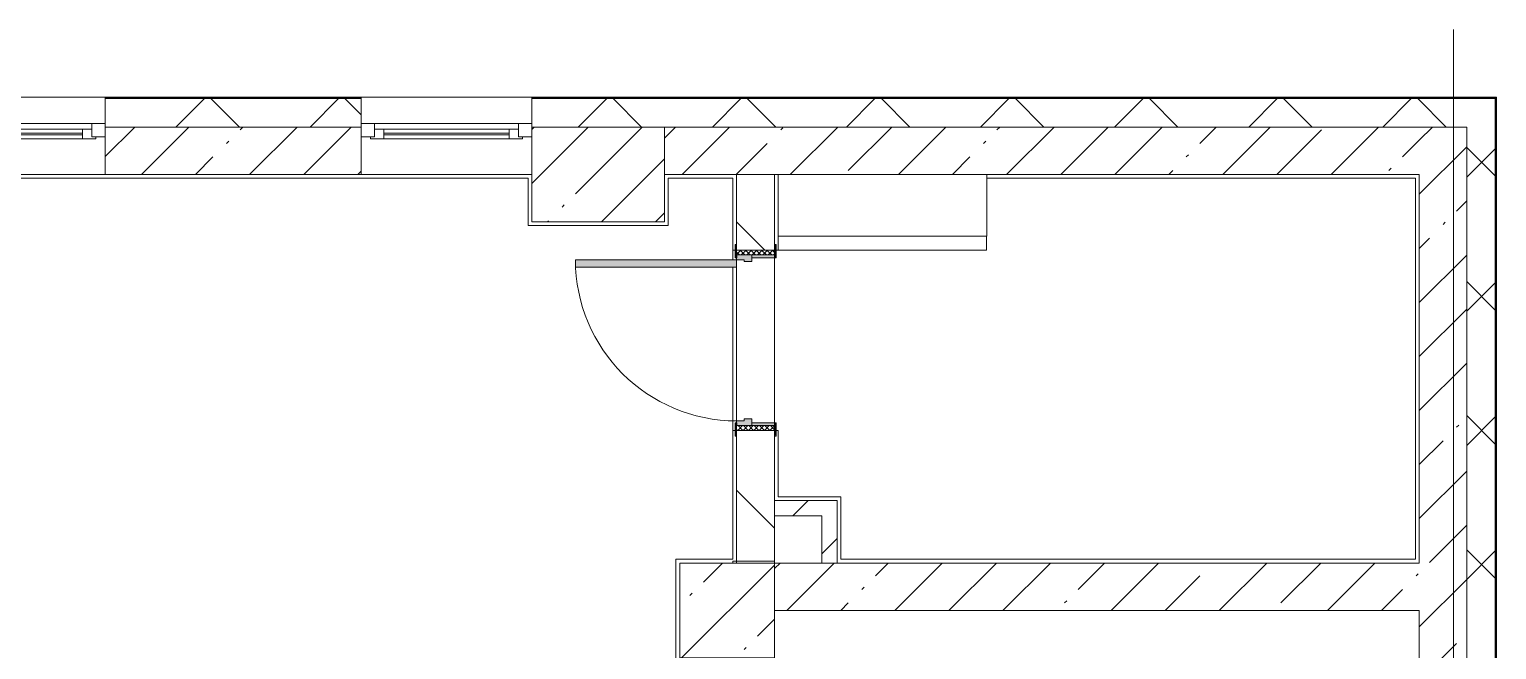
# Model space of a CAD drawing. Header units: millimetres. Extents: x 35378 to 237579, y -8553 to 29000.
# Drawn here: x 225895 to 233633, y 18643 to 21915 of the extents above; entities that cross this region are included whole.
import ezdxf

# ---------------------------------------------------------------- set-up
doc = ezdxf.new("R2010")
doc.units = ezdxf.units.MM
for name, color, linetype, lineweight, true_color in [('A-DOOR-1', 7, 'Continuous', 5, 0xaaaaaa), ('A-DOOR-2', 7, 'Continuous', 5, 0xe2e2e2), ('A-DOOR-FRAM-1', 7, 'Continuous', 5, 0xe2e2e2), ('A-DOOR-FRAM-2', 7, 'Continuous', 5, 0xaaaaaa), ('A-FLOR-2', 7, 'Continuous', 5, 0xaaaaaa)]:
    doc.layers.add(name, color=color, linetype=linetype, lineweight=lineweight, true_color=true_color)
for name, color, linetype, lineweight in [('A-GLAZ-2', 7, 'Continuous', 5), ('A-WALL', 7, 'Continuous', 9), ('A-WALL-4', 7, 'Continuous', 5), ('I-WALL-3', 7, 'Continuous', 5), ('S-COLS-1', 7, 'Continuous', 5), ('Оси', 7, 'Continuous', 9)]:
    doc.layers.add(name, color=color, linetype=linetype, lineweight=lineweight)
pattern_1 = [(45, (108394.95, 0), (-285.1231, 285.1231), []), (45, (108680.07, 0), (-285.1231, 285.1231), [504.031, -100.806, 16.764, -84.042])]
pattern_2 = [(45, (108394.95, 0), (-353.5534, 353.5534), []), (135, (108394.95, 0), (-353.5534, -353.5534), [])]
pattern_3 = [(45, (108394.95, 0), (-176.7767, 176.7767), [])]

# ---------------------------------------------------------------- blocks, each defined once
blk = doc.blocks.new('120_Окно_СКБ_1Ст - 120_Окно_СКБ_1Ст 900х2500_h_ с форточкой-22876038-3_5_2_птичка')
at = {"layer": 'A-GLAZ-2'}
for p, q in [((-450, -127), (-450, -57)), ((-450, -57), (-380, -57)), ((450, -57), (-450, -57)), ((-380, -57), (-380, -127)), ((380, -127), (380, -57)), ((380, -57), (450, -57)), ((450, -57), (450, -127)), ((-380, -127), (-450, -127)), ((-450, -127), (-400, -127)), ((-380, -127), (-400, -127)), ((-400, -127), (-400, -137)), ((-400, -137), (400, -137)), ((400, -137), (-400, -137)), ((380, -87), (-380, -87)), ((-380, -87), (-380, -127)), ((-330, -137), (-330, -87)), ((-330, -107), (330, -107)), ((330, -117), (-330, -117)), ((330, -137), (330, -87)), ((380, -127), (380, -87)), ((450, -127), (380, -127)), ((400, -127), (380, -127)), ((400, -127), (450, -127)), ((400, -137), (400, -127))]:
    blk.add_line(p, q, dxfattribs=at)
blk = doc.blocks.new('110_Дверь_СКБ_1Ст_Внутренняя1 - Д-8 950x2100h_охрана-V111-3_5_2_птичка')
at = {"layer": 'A-DOOR-1'}
h = blk.add_hatch(dxfattribs=at)
h.set_pattern_fill('FP_100', color=256, style=0, pattern_type=2)
h.set_pattern_definition([(135, (1826.41, 164.685), (-14.14214, -14.14214), []), (225, (1826.41, 164.685), (14.14214, -14.14214), [])])
h.paths.add_polyline_path([(487.5, 100), (462.5, 100), (462.5, -100), (487.5, -100), (487.5, -35.9)])
at = {"layer": 'A-DOOR-2'}
h = blk.add_hatch(color=256, dxfattribs=at)
h.paths.add_polyline_path([(-412.5, 100), (-437.5, 100), (-437.5, 20), (-402.5, 20), (-402.5, 60), (-412.5, 60)])
h.paths.add_polyline_path([(444.2, 100), (437.5, 100), (437.5, 60), (427.5, 60), (427.5, 20), (462.5, 20), (462.5, 100)])
at = {"layer": 'A-DOOR-FRAM-1'}
for points in [[(397.5, 950), (397.5, 100), (437.5, 100), (437.5, 950)], [(-422.5, 108), (-492.5, 108), (-488, 100), (-422.5, 100)], [(517.5, 108), (447.5, 108), (447.5, 100), (517.5, 100)], [(-422.5, 20), (-437.5, 20), (-437.5, -100), (-422.5, -100), (-422.5, -35.9)], [(462.5, 20), (447.5, 20), (447.5, -100), (462.5, -100), (462.5, -35.9)], [(-422.5, -100), (-492.5, -100), (-488, -108), (-422.5, -108)], [(447.5, -100), (447.5, -108), (517.5, -108), (517.5, -100)]]:
    blk.add_hatch(color=256, dxfattribs=at).paths.add_polyline_path(points)
at = {"layer": 'A-DOOR-FRAM-2'}
h = blk.add_hatch(dxfattribs=at)
h.set_pattern_fill('FP_101', color=256, style=0, pattern_type=2)
h.set_pattern_definition([(45, (-296.384, 164.685), (-14.1421, 14.1421), []), (135, (-296.384, 164.685), (-14.1421, -14.1421), [])])
h.paths.add_polyline_path([(-437.5, 100), (-462.5, 100), (-462.5, -100), (-437.5, -100), (-437.5, -35.9)])
at = {"layer": 'A-DOOR-1'}
for p, q in [((437.5, 950), (397.5, 950)), ((397.5, 950), (397.5, 100)), ((437.5, 100), (437.5, 950)), ((397.5, 100), (437.5, 100))]:
    blk.add_line(p, q, dxfattribs=at)
blk.add_arc((437.5, 100), 850, 90, 180, dxfattribs=at)
at = {"layer": 'A-DOOR-FRAM-2'}
for p, q in [((-422.5, 108), (-492.5, 108)), ((-492.5, 108), (-492.5, 100)), ((-492.5, 100), (-422.5, 100)), ((-437.5, 100), (-462.5, 100)), ((-462.5, 100), (-462.5, -100)), ((-412.5, 100), (-437.5, 100)), ((-437.5, 100), (-437.5, 20)), ((-437.5, -100), (-437.5, 100)), ((-422.5, 100), (-437.5, 100)), ((-437.5, 100), (-437.5, 99)), ((-437.5, 99), (-422.5, 99)), ((-422.5, 100), (-422.5, 108)), ((-422.5, 99), (-422.5, 100)), ((-412.5, 60), (-412.5, 100)), ((437.5, 100), (437.5, 60)), ((462.5, 100), (437.5, 100)), ((517.5, 108), (447.5, 108)), ((447.5, 108), (447.5, 100)), ((462.5, 100), (447.5, 100)), ((447.5, 100), (447.5, 99)), ((447.5, 100), (517.5, 100)), ((447.5, 99), (462.5, 99)), ((462.5, 20), (462.5, 100)), ((487.5, 100), (462.5, 100)), ((462.5, 100), (462.5, -100)), ((462.5, 99), (462.5, 100)), ((487.5, -100), (487.5, 100)), ((517.5, 100), (517.5, 108)), ((-437.5, 20), (-402.5, 20)), ((-422.5, 20), (-437.5, 20)), ((-437.5, 20), (-437.5, -100)), ((-422.5, -100), (-422.5, 20)), ((-402.5, 60), (-412.5, 60)), ((-402.5, 20), (-402.5, 60)), ((437.5, 60), (427.5, 60)), ((427.5, 60), (427.5, 20)), ((427.5, 20), (462.5, 20)), ((462.5, 20), (447.5, 20)), ((447.5, 20), (447.5, -100)), ((462.5, -100), (462.5, 20)), ((-422.5, -100), (-492.5, -100)), ((-492.5, -100), (-492.5, -108)), ((-492.5, -108), (-422.5, -108)), ((-462.5, -100), (-437.5, -100)), ((-437.5, -100), (-422.5, -100)), ((-422.5, -108), (-422.5, -100)), ((447.5, -100), (462.5, -100)), ((517.5, -100), (447.5, -100)), ((447.5, -100), (447.5, -108)), ((447.5, -108), (517.5, -108)), ((462.5, -100), (487.5, -100)), ((517.5, -108), (517.5, -100))]:
    blk.add_line(p, q, dxfattribs=at)
blk = doc.blocks.new('120_Окно_СКБ_1Ст - 120_Окно_СКБ_1Ст 900х2500_h_ с форточкой-V103-3_5_2_птичка')
at = {"layer": 'A-GLAZ-2'}
for p, q in [((-450, -127), (-450, -57)), ((-450, -57), (-380, -57)), ((450, -57), (-450, -57)), ((-380, -57), (-380, -127)), ((380, -127), (380, -57)), ((380, -57), (450, -57)), ((450, -57), (450, -127)), ((-380, -127), (-450, -127)), ((-450, -127), (-400, -127)), ((-380, -127), (-400, -127)), ((-400, -127), (-400, -137)), ((-400, -137), (400, -137)), ((400, -137), (-400, -137)), ((380, -87), (-380, -87)), ((-380, -87), (-380, -127)), ((-330, -137), (-330, -87)), ((-330, -107), (330, -107)), ((330, -117), (-330, -117)), ((330, -137), (330, -87)), ((380, -127), (380, -87)), ((450, -127), (380, -127)), ((400, -127), (380, -127)), ((400, -127), (449.8, -127)), ((400, -137), (400, -127))]:
    blk.add_line(p, q, dxfattribs=at)
blk = doc.blocks.new('BSC_Колонна _Прямоугольная - 700х500-23282984-3_5_2_птичка')
at = {"layer": 'S-COLS-1'}
h = blk.add_hatch(dxfattribs=at)
h.set_pattern_fill('FP_145', color=256, style=0, pattern_type=2)
h.set_pattern_definition([(45, (-120500, -21150), (-285.1231, 285.1231), []), (45, (-120214.88, -21150), (-285.1231, 285.1231), [504.031, -100.806, 16.764, -84.042])])
h.paths.add_polyline_path([(-350, -250), (350, -250), (350, 250), (-350, 250)])
for p, q in [((350, 250), (-350, 250)), ((-350, 250), (-350, -250)), ((350, -250), (350, 250)), ((-350, -250), (350, -250))]:
    blk.add_line(p, q, dxfattribs=at)
blk = doc.blocks.new('BSC_Колонна _Прямоугольная - 500х500-V179-3_5_2_птичка')
at = {"layer": 'S-COLS-1'}
h = blk.add_hatch(dxfattribs=at)
h.set_pattern_fill('FP_174', color=256, style=0, pattern_type=2)
h.set_pattern_definition([(45, (-121180, -18850), (-285.1231, 285.1231), []), (45, (-120894.88, -18850), (-285.1231, 285.1231), [504.031, -100.806, 16.764, -84.042])])
h.paths.add_polyline_path([(250, -250), (250, 250), (-250, 250), (-250, -250)])
for p, q in [((250, 250), (-250, 250)), ((-250, 250), (-250, -250)), ((250, -250), (250, 250)), ((-250, -250), (250, -250))]:
    blk.add_line(p, q, dxfattribs=at)
blk = doc.blocks.new('Зашивка приборов отопления43 - Зашивка приборов отопления-33398518-3_5_2_птичка')
at = {"layer": 'A-WALL-4'}
for p, q in [((121290.8, 18994.6), (121290.8, 18669.6)), ((122390.8, 18669.6), (122390.8, 18994.6)), ((121290.8, 18669.6), (122390.8, 18669.6)), ((122389.3, 18669.6), (121290.8, 18669.6)), ((121290.8, 18669.6), (121290.8, 18594.6)), ((122389.3, 18594.6), (122389.3, 18669.6)), ((121290.8, 18594.6), (122389.3, 18594.6))]:
    blk.add_line(p, q, dxfattribs=at)

msp = doc.modelspace()

# ---------------------------------------------------------------- hatches: boundary and pattern name
at = {"layer": 'A-WALL-4'}
h = msp.add_hatch(dxfattribs=at)
h.set_pattern_fill('FP_98', color=256, style=0, pattern_type=2)
h.set_pattern_definition(pattern_2)
h.paths.add_polyline_path([(233624.9, 21400), (233624.9, 21550), (228545.2, 21550), (228545.2, 21400), (233474.9, 21400)])
h.paths.add_polyline_path([(226786, 21400), (227645.2, 21400), (227645.2, 21550), (226295.4, 21550), (226295.4, 21400)])
h.paths.add_polyline_path([(215245.4, 21400), (215245.4, 21550), (213945.2, 21550), (213945.2, 21400), (214667.6, 21400)])
h.paths.add_polyline_path([(216145.4, 21400), (217445.4, 21400), (217445.4, 21550), (216145.4, 21550)])
h.paths.add_polyline_path([(218345.4, 21400), (219644.9, 21400), (219644.9, 21550), (218345.4, 21550)])
h.paths.add_polyline_path([(213045.2, 21400), (213045.2, 21550), (211844.9, 21550), (211844.9, 21400), (211871, 21400)])
h.paths.add_polyline_path([(201704.9, 21400), (201704.9, 21550), (201684.9, 21550), (201684.9, 21400)])
h.paths.add_polyline_path([(224921.6, 21400), (225395.4, 21400), (225395.4, 21550), (224525.4, 21550), (224525.4, 21400)])
h.paths.add_polyline_path([(223057.2, 21400), (223095.4, 21400), (223095.4, 21550), (221944.9, 21550), (221944.9, 21400)])
h.paths.add_polyline_path([(209074.5, 21400), (209544.9, 21400), (209544.9, 21550), (205004.9, 21550), (205004.9, 21400), (208974.9, 21400)])
h = msp.add_hatch(dxfattribs=at)
h.set_pattern_fill('FP_98', color=256, style=0, pattern_type=2)
h.set_pattern_definition(pattern_2)
h.paths.add_polyline_path([(233474.9, -250), (233624.9, -250), (233624.9, 7700), (233474.9, 7700), (233474.9, -100)])
h.paths.add_polyline_path([(233624.9, 8900), (233624.9, 10820), (233474.9, 10820), (233474.9, 8900)])
h.paths.add_polyline_path([(233624.9, 13120), (233624.9, 21400), (233474.9, 21400), (233474.9, 13120)])
at = {"layer": 'I-WALL-3'}
h = msp.add_hatch(dxfattribs=at)
h.set_pattern_fill('FP_94', color=256, style=0, pattern_type=2)
h.set_pattern_definition(pattern_1)
h.paths.add_polyline_path([(229244.9, 21150), (229434.9, 21150), (229434.9, 21400), (229244.9, 21400), (229244.9, 21203.4)])
h.paths.add_polyline_path([(227645.2, 21150), (227645.2, 21400), (226295.4, 21400), (226295.4, 21150), (226786, 21150)])
h.paths.add_polyline_path([(216145.4, 21150), (217445.4, 21150), (217445.4, 21400), (216145.4, 21400)])
h.paths.add_polyline_path([(215245.4, 21150), (215245.4, 21400), (214444.9, 21400), (214444.9, 21150), (214667.6, 21150)])
h.paths.add_polyline_path([(218345.4, 21150), (218744.9, 21150), (218744.9, 21400), (218345.4, 21400)])
h.paths.add_polyline_path([(219644.9, 21150), (219644.9, 21400), (219444.9, 21400), (219444.9, 21150)])
h.paths.add_polyline_path([(225395.4, 21150), (225395.4, 21400), (224525.4, 21400), (224525.4, 21150), (224921.6, 21150)])
h.paths.add_polyline_path([(221944.9, 21150), (223095.4, 21150), (223095.4, 21400), (221944.9, 21400)])
h.paths.add_polyline_path([(209194.9, 21150), (209544.9, 21150), (209544.9, 21400), (209194.9, 21400)])
h.paths.add_polyline_path([(213045.2, 21150), (213045.2, 21400), (211844.9, 21400), (211844.9, 21150), (211871, 21150)])
h = msp.add_hatch(dxfattribs=at)
h.set_pattern_fill('FP_94', color=256, style=0, pattern_type=2)
h.set_pattern_definition(pattern_1)
h.paths.add_polyline_path([(229582.5, 21150), (233224.9, 21150), (233224.9, 21400), (229434.9, 21400), (229434.9, 21150)])
h = msp.add_hatch(dxfattribs=at)
h.set_pattern_fill('FP_94', color=256, style=0, pattern_type=2)
h.set_pattern_definition(pattern_1)
h.paths.add_polyline_path([(233224.9, 10600), (233474.9, 10600), (233474.9, 10820), (233224.9, 10820), (233224.9, 10643.6)])
h.paths.add_polyline_path([(233474.9, 13120), (233474.9, 21400), (233224.9, 21400), (233224.9, 13120)])
h = msp.add_hatch(dxfattribs=at)
h.set_pattern_fill('FP_97', color=256, style=0, pattern_type=2)
h.set_pattern_definition([(135, (108394.95, 0), (-353.5534, -353.5534), [])])
h.paths.add_polyline_path([(229824.9, 19100), (229824.9, 19800), (229624.9, 19800), (229624.9, 19100)])
h.paths.add_polyline_path([(229824.9, 20750), (229824.9, 21150), (229624.9, 21150), (229624.9, 20750)])
h = msp.add_hatch(dxfattribs=at)
h.set_pattern_fill('FP_99', color=256, style=0, pattern_type=2)
h.set_pattern_definition(pattern_3)
h.paths.add_polyline_path([(230074.9, 19350), (230154.9, 19350), (230154.9, 19430), (229824.9, 19430), (229824.9, 19350)])
h = msp.add_hatch(dxfattribs=at)
h.set_pattern_fill('FP_99', color=256, style=0, pattern_type=2)
h.set_pattern_definition(pattern_3)
h.paths.add_polyline_path([(230154.9, 19100), (230154.9, 19350), (230074.9, 19350), (230074.9, 19100)])
h = msp.add_hatch(dxfattribs=at)
h.set_pattern_fill('FP_94', color=256, style=0, pattern_type=2)
h.set_pattern_definition(pattern_1)
h.paths.add_polyline_path([(229604.9, 10380), (229824.9, 10380), (229824.9, 10825), (229604.9, 10825), (229604.9, 10400)])
h.paths.add_polyline_path([(229824.9, 12225), (229824.9, 13400), (229604.9, 13400), (229604.9, 12225), (229774.9, 12225)])
h.paths.add_polyline_path([(229604.9, 13900), (229824.9, 13900), (229824.9, 18600), (229604.9, 18600), (229604.9, 14692.9)])
h.paths.add_polyline_path([(229824.5, 19100), (229824.9, 19100), (229824.9, 19110), (229604.9, 19110), (229604.9, 19100)])
h = msp.add_hatch(dxfattribs=at)
h.set_pattern_fill('FP_94', color=256, style=0, pattern_type=2)
h.set_pattern_definition(pattern_1)
h.paths.add_polyline_path([(233224.9, 18850), (233224.9, 19100), (229824.9, 19100), (229824.9, 18850), (232379.1, 18850)])

# ---------------------------------------------------------------- linework, layer by layer
at = {"layer": 'A-FLOR-2'}
for p, q in [((228525.2, 21130), (224515.4, 21130)), ((228525.2, 20880), (228525.2, 21130)), ((229604.9, 21130), (229264.9, 21130)), ((229264.9, 21130), (229264.9, 20880)), ((229604.9, 21130), (229604.9, 20700)), ((233204.9, 21130), (230944.9, 21130)), ((233204.9, 19120), (233204.9, 21130)), ((229264.9, 20880), (228525.2, 20880)), ((229616.9, 20750), (229604.9, 20750)), ((229844.9, 20750), (229832.9, 20750)), ((229604.9, 20660), (229604.9, 19120)), ((229604.9, 19800), (229616.9, 19800)), ((229832.9, 19800), (229844.9, 19800)), ((229844.9, 19800), (229844.9, 19450)), ((229844.9, 19450), (230174.9, 19450)), ((230174.9, 19450), (230174.9, 19120)), ((229304.9, 18580), (229304.9, 19120)), ((229304.9, 19120), (229604.9, 19120)), ((230174.9, 19120), (233204.9, 19120))]:
    msp.add_line(p, q, dxfattribs=at)
at = {"layer": 'A-WALL'}
for p, q in [((227645.2, 21553), (226295.4, 21553)), ((227645.2, 21550), (226295.4, 21550)), ((233627.9, 21553), (228545.2, 21553)), ((233624.9, 21550), (228545.2, 21550)), ((233624.9, 13120), (233624.9, 21550)), ((233627.9, 13120), (233627.9, 21553)), ((227645.2, 21400), (226295.4, 21400)), ((229244.9, 21400), (233224.9, 21400)), ((233474.9, 21400), (233474.9, 13120)), ((233474.9, 13120), (233474.9, 21400)), ((229824.9, 21150), (229624.9, 21150)), ((229824.9, 19430), (229824.9, 19350)), ((230074.9, 19100), (230154.9, 19100))]:
    msp.add_line(p, q, dxfattribs=at)
at = {"layer": 'A-WALL-4'}
for p, q in [((227645.2, 21558), (216145.4, 21558)), ((226295.4, 21558), (226295.4, 21400)), ((227645.2, 21400), (227645.2, 21558)), ((233632.9, 21558), (227645.2, 21558)), ((228545.2, 21558), (228545.2, 21400)), ((233632.9, 7700), (233632.9, 21558)), ((233474.9, 21400), (233474.9, 21400))]:
    msp.add_line(p, q, dxfattribs=at)
at = {"layer": 'I-WALL-3'}
for p, q in [((226295.4, 21400), (226295.4, 21150)), ((227645.2, 21150), (227645.2, 21400)), ((233474.9, 21400), (233224.9, 21400)), ((224495.4, 21150), (228544.9, 21150)), ((229244.9, 21150), (229624.9, 21150)), ((229624.9, 21150), (229624.9, 20780)), ((229824.9, 20780), (229824.9, 21150)), ((229824.9, 21150), (233224.9, 21150)), ((233224.9, 21150), (233224.9, 19100)), ((229624.9, 19850), (229624.9, 20660)), ((229824.9, 20710), (229824.9, 19840)), ((229624.9, 19770), (229624.9, 19100)), ((229824.9, 19430), (229824.9, 19770)), ((230154.9, 19430), (229824.9, 19430)), ((230154.9, 19100), (230154.9, 19430)), ((229824.9, 19350), (230074.9, 19350)), ((229824.9, 19100), (229824.9, 19350)), ((230074.9, 19350), (230074.9, 19100)), ((229604.9, 19110), (229604.9, 19100)), ((229824.9, 19110), (229604.9, 19110)), ((230074.9, 19100), (229824.9, 19100)), ((233224.9, 19100), (230154.9, 19100)), ((229824.9, 18850), (233224.9, 18850)), ((233224.9, 18850), (233224.9, 10600))]:
    msp.add_line(p, q, dxfattribs=at)
at = {"layer": 'Оси'}
msp.add_line((233404.9, 10029.8), (233404.9, 21915.1), dxfattribs=at)

# ---------------------------------------------------------------- block references
at = {"layer": 'A-DOOR-1', "rotation": 89.99999999999987}
msp.add_blockref('110_Дверь_СКБ_1Ст_Внутренняя1 - Д-8 950x2100h_охрана-V111-3_5_2_птичка', (229724.9, 20262.5), dxfattribs=at)
at = {"layer": 'A-GLAZ-2'}
for name, p in [('120_Окно_СКБ_1Ст - 120_Окно_СКБ_1Ст 900х2500_h_ с форточкой-22876038-3_5_2_птичка', (225845.4, 21475)), ('120_Окно_СКБ_1Ст - 120_Окно_СКБ_1Ст 900х2500_h_ с форточкой-V103-3_5_2_птичка', (228095.2, 21475))]:
    msp.add_blockref(name, p, dxfattribs=at)
at = {"layer": 'A-WALL-4'}
msp.add_blockref('Зашивка приборов отопления43 - Зашивка приборов отопления-33398518-3_5_2_птичка', (108554.1, 2155.4), dxfattribs=at)
at = {"layer": 'S-COLS-1'}
for name, p in [('BSC_Колонна _Прямоугольная - 700х500-23282984-3_5_2_птичка', (228894.9, 21150)), ('BSC_Колонна _Прямоугольная - 500х500-V179-3_5_2_птичка', (229574.9, 18850))]:
    msp.add_blockref(name, p, dxfattribs=at)

doc.saveas('drawing.dxf')
